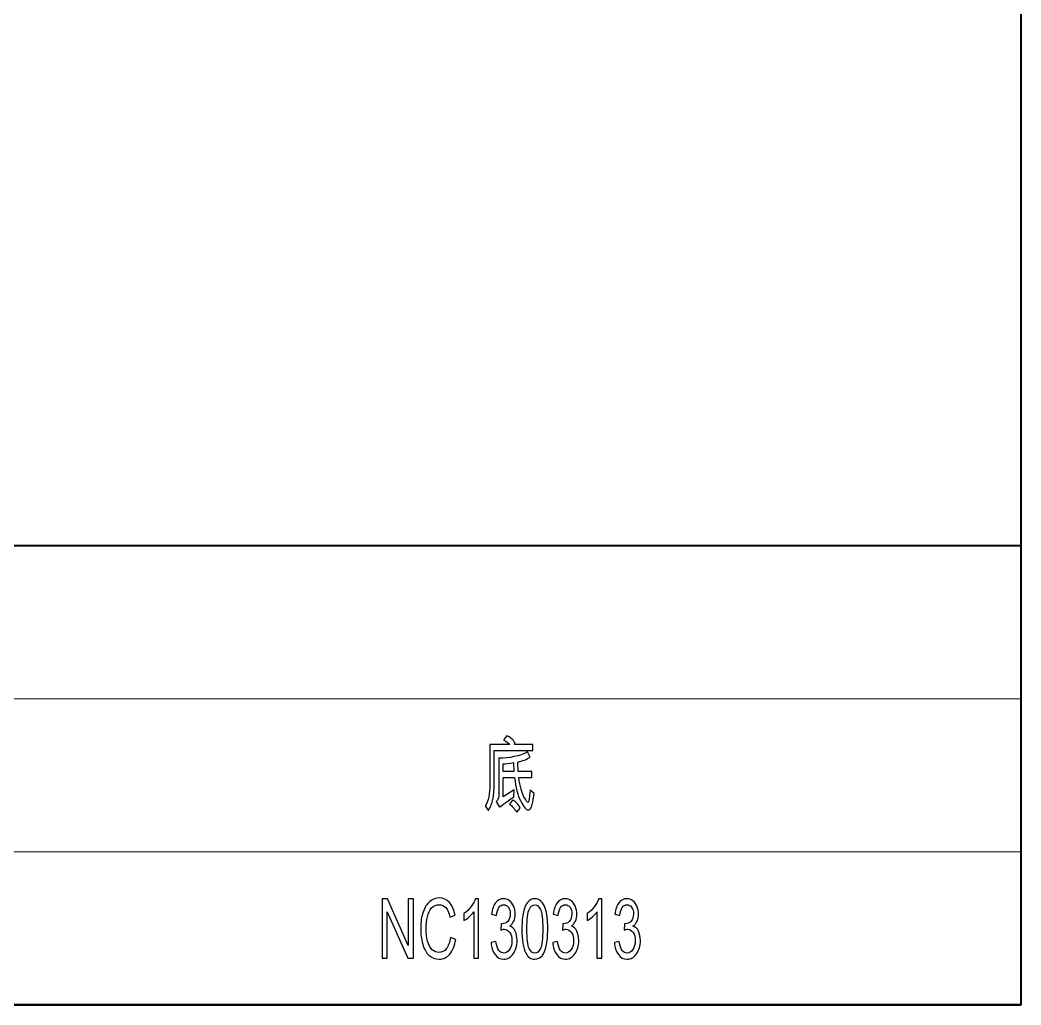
# Model space of a CAD drawing. Header units: millimetres. Extents: x -642 to 642, y -227 to 305.
# Drawn here: x 83.5 to 154.1, y -207.3 to -137.9 of the extents above; entities that cross this region are included whole.
import ezdxf

# ---------------------------------------------------------------- set-up
doc = ezdxf.new("R2010")
doc.units = ezdxf.units.MM
doc.header["$MEASUREMENT"] = 0
doc.layers.add('layer 1', color=7, linetype='Continuous')

msp = doc.modelspace()

# ---------------------------------------------------------------- linework, layer by layer
at = {"layer": 'layer 1', "lineweight": 40}
msp.add_open_spline([(154.071, 208.1518), (154.071, 208.1518), (-130.929, 208.1518), (-130.929, 208.1518), (-130.929, 208.1518), (-130.929, -207.3482), (-130.929, -207.3482), (-130.929, -207.3482), (154.071, -207.3482), (154.071, -207.3482), (154.071, -207.3482), (154.071, 208.1518), (154.071, 208.1518)], degree=3, knots=[0, 0, 0, 0, 0.25, 0.25, 0.25, 0.5, 0.5, 0.5, 0.75, 0.75, 0.75, 1, 1, 1, 1], dxfattribs=at)
for points in [[(-61.929, -174.9482), (-61.929, -174.9482), (154.071, -174.9482), (154.071, -174.9482)], [(154.071, -174.9482), (154.071, -174.9482), (154.071, -207.3482), (154.071, -207.3482)], [(-61.929, -207.3482), (-61.929, -207.3482), (154.071, -207.3482), (154.071, -207.3482)]]:
    msp.add_open_spline(points, degree=3, dxfattribs=at)
at = {"layer": 'layer 1', "lineweight": 9}
for points in [[(-61.929, -185.7482), (-61.929, -185.7482), (154.071, -185.7482), (154.071, -185.7482)], [(-61.929, -196.5482), (-61.929, -196.5482), (154.071, -196.5482), (154.071, -196.5482)]]:
    msp.add_open_spline(points, degree=3, dxfattribs=at)
at = {"layer": 'layer 1'}
for points, knots in [([(119.6492, -189.4089), (119.6492, -189.4089), (116.9219, -189.4089), (116.9219, -189.4089), (116.9219, -189.4089), (116.9219, -191.784), (116.9219, -191.784), (116.9219, -192.2381), (116.8952, -192.591), (116.8411, -192.8438), (116.787, -193.0965), (116.6835, -193.3551), (116.531, -193.6215), (116.531, -193.6215), (116.2959, -193.3367), (116.2959, -193.3367), (116.5148, -192.9847), (116.6242, -192.4558), (116.6242, -191.75), (116.6242, -191.75), (116.6242, -188.9841), (116.6242, -188.9841), (116.6242, -188.9841), (118.0364, -188.9841), (118.0364, -188.9841), (117.968, -188.8878), (117.8136, -188.7779), (117.5746, -188.6564), (117.5746, -188.6564), (117.813, -188.355), (117.813, -188.355), (118.041, -188.4406), (118.2416, -188.6185), (118.4142, -188.8907), (118.4142, -188.8907), (118.3517, -188.9841), (118.3517, -188.9841), (118.3517, -188.9841), (119.6492, -188.9841), (119.6492, -188.9841), (119.6492, -188.9841), (119.6492, -189.4089), (119.6492, -189.4089)], [0, 0, 0, 0, 0.0714286, 0.0714286, 0.0714286, 0.1428571, 0.1428571, 0.1428571, 0.2142857, 0.2142857, 0.2142857, 0.2857143, 0.2857143, 0.2857143, 0.3571429, 0.3571429, 0.3571429, 0.4285714, 0.4285714, 0.4285714, 0.5, 0.5, 0.5, 0.5714286, 0.5714286, 0.5714286, 0.6428571, 0.6428571, 0.6428571, 0.7142857, 0.7142857, 0.7142857, 0.7857143, 0.7857143, 0.7857143, 0.8571429, 0.8571429, 0.8571429, 0.9285714, 0.9285714, 0.9285714, 1, 1, 1, 1]), ([(119.7391, -192.4306), (119.6818, -192.8963), (119.6206, -193.2054), (119.5554, -193.3581), (119.491, -193.5107), (119.4096, -193.5875), (119.3112, -193.5875), (119.1763, -193.5875), (119.005, -193.3833), (118.7959, -192.975), (118.5875, -192.5667), (118.4448, -192.0115), (118.3686, -191.3115), (118.3686, -191.3115), (117.5557, -191.3115), (117.5557, -191.3115), (117.5557, -191.3115), (117.5557, -192.6639), (117.5557, -192.6639), (117.5557, -192.6639), (118.3321, -192.1632), (118.3321, -192.1632), (118.3321, -192.1632), (118.3211, -192.659), (118.3211, -192.659), (117.7244, -193.0858), (117.3811, -193.3347), (117.2926, -193.4047), (117.2926, -193.4047), (117.0711, -193.0032), (117.0711, -193.0032), (117.1955, -192.8574), (117.258, -192.7145), (117.258, -192.5764), (117.258, -192.5764), (117.258, -189.9466), (117.258, -189.9466), (118.0351, -189.9466), (118.7067, -189.7968), (119.2714, -189.4974), (119.2714, -189.4974), (119.4733, -189.8591), (119.4733, -189.8591), (119.2304, -190.0243), (118.9347, -190.1429), (118.5862, -190.2149), (118.6051, -190.5892), (118.6188, -190.8128), (118.6266, -190.8867), (118.6266, -190.8867), (119.5841, -190.8867), (119.5841, -190.8867), (119.5841, -190.8867), (119.5841, -191.3115), (119.5841, -191.3115), (119.5841, -191.3115), (118.6643, -191.3115), (118.6643, -191.3115), (118.7575, -191.9454), (118.8793, -192.3965), (119.0298, -192.6639), (119.1809, -192.9322), (119.274, -193.0654), (119.3092, -193.0654), (119.3568, -193.0654), (119.4075, -192.7786), (119.4623, -192.2031), (119.4623, -192.2031), (119.7391, -192.4306), (119.7391, -192.4306)], [0, 0, 0, 0, 0.0434783, 0.0434783, 0.0434783, 0.0869565, 0.0869565, 0.0869565, 0.1304348, 0.1304348, 0.1304348, 0.173913, 0.173913, 0.173913, 0.2173913, 0.2173913, 0.2173913, 0.2608696, 0.2608696, 0.2608696, 0.3043478, 0.3043478, 0.3043478, 0.3478261, 0.3478261, 0.3478261, 0.3913043, 0.3913043, 0.3913043, 0.4347826, 0.4347826, 0.4347826, 0.4782609, 0.4782609, 0.4782609, 0.5217391, 0.5217391, 0.5217391, 0.5652174, 0.5652174, 0.5652174, 0.6086957, 0.6086957, 0.6086957, 0.6521739, 0.6521739, 0.6521739, 0.6956522, 0.6956522, 0.6956522, 0.7391304, 0.7391304, 0.7391304, 0.7826087, 0.7826087, 0.7826087, 0.826087, 0.826087, 0.826087, 0.8695652, 0.8695652, 0.8695652, 0.9130435, 0.9130435, 0.9130435, 0.9565217, 0.9565217, 0.9565217, 1, 1, 1, 1]), ([(118.325, -190.8867), (118.3146, -190.7924), (118.3029, -190.5814), (118.2905, -190.2547), (117.9928, -190.315), (117.7478, -190.3413), (117.5557, -190.3316), (117.5557, -190.3316), (117.5557, -190.8867), (117.5557, -190.8867), (117.5557, -190.8867), (118.325, -190.8867), (118.325, -190.8867)], [0, 0, 0, 0, 0.25, 0.25, 0.25, 0.5, 0.5, 0.5, 0.75, 0.75, 0.75, 1, 1, 1, 1]), ([(118.7712, -193.4592), (118.7712, -193.4592), (118.525, -193.7606), (118.525, -193.7606), (118.3471, -193.4913), (118.1784, -193.2988), (118.0194, -193.1831), (118.0194, -193.1831), (118.2312, -192.904), (118.2312, -192.904), (118.407, -192.9721), (118.5868, -193.1568), (118.7712, -193.4592)], [0, 0, 0, 0, 0.25, 0.25, 0.25, 0.5, 0.5, 0.5, 0.75, 0.75, 0.75, 1, 1, 1, 1]), ([(109.0245, -204.0482), (109.0245, -204.0482), (109.0245, -199.8716), (109.0245, -199.8716), (109.0245, -199.8716), (109.4049, -199.8716), (109.4049, -199.8716), (109.4049, -199.8716), (110.8732, -203.1499), (110.8732, -203.1499), (110.8732, -203.1499), (110.8732, -199.8716), (110.8732, -199.8716), (110.8732, -199.8716), (111.2288, -199.8716), (111.2288, -199.8716), (111.2288, -199.8716), (111.2288, -204.0482), (111.2288, -204.0482), (111.2288, -204.0482), (110.8484, -204.0482), (110.8484, -204.0482), (110.8484, -204.0482), (109.3802, -200.7699), (109.3802, -200.7699), (109.3802, -200.7699), (109.3802, -204.0482), (109.3802, -204.0482), (109.3802, -204.0482), (109.0245, -204.0482), (109.0245, -204.0482)], [0, 0, 0, 0, 0.1, 0.1, 0.1, 0.2, 0.2, 0.2, 0.3, 0.3, 0.3, 0.4, 0.4, 0.4, 0.5, 0.5, 0.5, 0.6, 0.6, 0.6, 0.7, 0.7, 0.7, 0.8, 0.8, 0.8, 0.9, 0.9, 0.9, 1, 1, 1, 1]), ([(113.8441, -202.5831), (113.8441, -202.5831), (114.2154, -202.7231), (114.2154, -202.7231), (114.1379, -203.1771), (113.9985, -203.5222), (113.7972, -203.7604), (113.5959, -203.9986), (113.3497, -204.1182), (113.0586, -204.1182), (112.7576, -204.1182), (112.5126, -204.0268), (112.3238, -203.8431), (112.1349, -203.6603), (111.9916, -203.3949), (111.8932, -203.0478), (111.7949, -202.6997), (111.7454, -202.3274), (111.7454, -201.9288), (111.7454, -201.4942), (111.8007, -201.115), (111.9121, -200.7913), (112.0235, -200.4675), (112.1818, -200.2216), (112.387, -200.0534), (112.5921, -199.8852), (112.8182, -199.8016), (113.0644, -199.8016), (113.3445, -199.8016), (113.5796, -199.9075), (113.7698, -200.1204), (113.9607, -200.3334), (114.0936, -200.6318), (114.1685, -201.0168), (114.1685, -201.0168), (113.805, -201.1452), (113.805, -201.1452), (113.7406, -200.8418), (113.6461, -200.6202), (113.5229, -200.4821), (113.3999, -200.3431), (113.2448, -200.2741), (113.0579, -200.2741), (112.8436, -200.2741), (112.6638, -200.3509), (112.5198, -200.5045), (112.3759, -200.6581), (112.2743, -200.8652), (112.2163, -201.1238), (112.1577, -201.3834), (112.1283, -201.6507), (112.1283, -201.9259), (112.1283, -202.2807), (112.1629, -202.5908), (112.2319, -202.8553), (112.301, -203.1207), (112.4085, -203.3181), (112.5544, -203.4493), (112.7002, -203.5806), (112.8579, -203.6457), (113.0279, -203.6457), (113.235, -203.6457), (113.4096, -203.5563), (113.553, -203.3783), (113.6963, -203.1995), (113.7933, -202.935), (113.8441, -202.5831)], [0, 0, 0, 0, 0.0454545, 0.0454545, 0.0454545, 0.0909091, 0.0909091, 0.0909091, 0.1363636, 0.1363636, 0.1363636, 0.1818182, 0.1818182, 0.1818182, 0.2272727, 0.2272727, 0.2272727, 0.2727273, 0.2727273, 0.2727273, 0.3181818, 0.3181818, 0.3181818, 0.3636364, 0.3636364, 0.3636364, 0.4090909, 0.4090909, 0.4090909, 0.4545455, 0.4545455, 0.4545455, 0.5, 0.5, 0.5, 0.5454545, 0.5454545, 0.5454545, 0.5909091, 0.5909091, 0.5909091, 0.6363636, 0.6363636, 0.6363636, 0.6818182, 0.6818182, 0.6818182, 0.7272727, 0.7272727, 0.7272727, 0.7727273, 0.7727273, 0.7727273, 0.8181818, 0.8181818, 0.8181818, 0.8636364, 0.8636364, 0.8636364, 0.9090909, 0.9090909, 0.9090909, 0.9545455, 0.9545455, 0.9545455, 1, 1, 1, 1]), ([(115.8263, -204.0482), (115.8263, -204.0482), (115.4824, -204.0482), (115.4824, -204.0482), (115.4824, -204.0482), (115.4824, -200.7796), (115.4824, -200.7796), (115.3996, -200.8982), (115.2908, -201.0159), (115.1566, -201.1335), (115.0225, -201.2511), (114.9013, -201.3396), (114.7945, -201.3979), (114.7945, -201.3979), (114.7945, -200.9021), (114.7945, -200.9021), (114.9866, -200.7679), (115.1547, -200.6046), (115.2986, -200.4121), (115.4426, -200.2206), (115.5449, -200.0349), (115.6048, -199.8541), (115.6048, -199.8541), (115.8263, -199.8541), (115.8263, -199.8541), (115.8263, -199.8541), (115.8263, -204.0482), (115.8263, -204.0482)], [0, 0, 0, 0, 0.1111111, 0.1111111, 0.1111111, 0.2222222, 0.2222222, 0.2222222, 0.3333333, 0.3333333, 0.3333333, 0.4444444, 0.4444444, 0.4444444, 0.5555556, 0.5555556, 0.5555556, 0.6666667, 0.6666667, 0.6666667, 0.7777778, 0.7777778, 0.7777778, 0.8888889, 0.8888889, 0.8888889, 1, 1, 1, 1]), ([(116.7102, -202.9399), (116.7102, -202.9399), (117.0541, -202.8699), (117.0541, -202.8699), (117.0938, -203.1615), (117.1603, -203.3715), (117.2548, -203.4999), (117.3492, -203.6282), (117.4652, -203.6924), (117.6026, -203.6924), (117.7654, -203.6924), (117.9029, -203.6088), (118.0136, -203.4415), (118.1244, -203.2743), (118.1797, -203.0672), (118.1797, -202.8203), (118.1797, -202.585), (118.1283, -202.3906), (118.0247, -202.237), (117.9218, -202.0843), (117.7908, -202.0075), (117.6312, -202.0075), (117.5661, -202.0075), (117.4853, -202.027), (117.3883, -202.0649), (117.3883, -202.0649), (117.4267, -201.6157), (117.4267, -201.6157), (117.4495, -201.6196), (117.4684, -201.6215), (117.4821, -201.6215), (117.6293, -201.6215), (117.7609, -201.5642), (117.8788, -201.4504), (117.9961, -201.3367), (118.0547, -201.1617), (118.0547, -200.9254), (118.0547, -200.7378), (118.0117, -200.5822), (117.9263, -200.4588), (117.841, -200.3353), (117.7309, -200.2741), (117.5961, -200.2741), (117.4619, -200.2741), (117.3505, -200.3372), (117.2613, -200.4636), (117.172, -200.59), (117.1147, -200.7796), (117.0893, -201.0324), (117.0893, -201.0324), (116.7454, -200.9391), (116.7454, -200.9391), (116.7877, -200.5949), (116.8828, -200.3275), (117.032, -200.1379), (117.1805, -199.9484), (117.3661, -199.8541), (117.5876, -199.8541), (117.7401, -199.8541), (117.8808, -199.9027), (118.0091, -200.0009), (118.138, -200.0981), (118.2364, -200.2313), (118.3041, -200.3995), (118.3725, -200.5686), (118.4064, -200.7475), (118.4064, -200.9371), (118.4064, -201.117), (118.3738, -201.2803), (118.3094, -201.4281), (118.2442, -201.5759), (118.1478, -201.6935), (118.0208, -201.781), (118.1862, -201.8374), (118.3146, -201.956), (118.4064, -202.1358), (118.4976, -202.3147), (118.5432, -202.5403), (118.5432, -202.8096), (118.5432, -203.1742), (118.4539, -203.4843), (118.2761, -203.7381), (118.0976, -203.9918), (117.8722, -204.1182), (117.6, -204.1182), (117.3544, -204.1182), (117.1505, -204.0083), (116.9883, -203.7896), (116.8255, -203.5708), (116.733, -203.2879), (116.7102, -202.9399)], [0, 0, 0, 0, 0.0333333, 0.0333333, 0.0333333, 0.0666667, 0.0666667, 0.0666667, 0.1, 0.1, 0.1, 0.1333333, 0.1333333, 0.1333333, 0.1666667, 0.1666667, 0.1666667, 0.2, 0.2, 0.2, 0.2333333, 0.2333333, 0.2333333, 0.2666667, 0.2666667, 0.2666667, 0.3, 0.3, 0.3, 0.3333333, 0.3333333, 0.3333333, 0.3666667, 0.3666667, 0.3666667, 0.4, 0.4, 0.4, 0.4333333, 0.4333333, 0.4333333, 0.4666667, 0.4666667, 0.4666667, 0.5, 0.5, 0.5, 0.5333333, 0.5333333, 0.5333333, 0.5666667, 0.5666667, 0.5666667, 0.6, 0.6, 0.6, 0.6333333, 0.6333333, 0.6333333, 0.6666667, 0.6666667, 0.6666667, 0.7, 0.7, 0.7, 0.7333333, 0.7333333, 0.7333333, 0.7666667, 0.7666667, 0.7666667, 0.8, 0.8, 0.8, 0.8333333, 0.8333333, 0.8333333, 0.8666667, 0.8666667, 0.8666667, 0.9, 0.9, 0.9, 0.9333333, 0.9333333, 0.9333333, 0.9666667, 0.9666667, 0.9666667, 1, 1, 1, 1]), ([(118.8839, -201.9871), (118.8839, -201.4942), (118.9178, -201.0956), (118.9855, -200.7942), (119.0539, -200.4918), (119.1548, -200.2595), (119.289, -200.0971), (119.4226, -199.9348), (119.5913, -199.8541), (119.7945, -199.8541), (119.9444, -199.8541), (120.0759, -199.8988), (120.1899, -199.9892), (120.3033, -200.0796), (120.3971, -200.2099), (120.47, -200.38), (120.5429, -200.5492), (120.6003, -200.7563), (120.642, -201.0003), (120.6843, -201.2443), (120.7051, -201.5739), (120.7051, -201.9871), (120.7051, -202.4771), (120.6713, -202.8738), (120.6042, -203.1751), (120.5371, -203.4775), (120.4361, -203.7099), (120.3019, -203.8732), (120.1684, -204.0365), (119.999, -204.1182), (119.7945, -204.1182), (119.5255, -204.1182), (119.3138, -203.9753), (119.1601, -203.6885), (118.9757, -203.3385), (118.8839, -202.7717), (118.8839, -201.9871)], [0, 0, 0, 0, 0.0833333, 0.0833333, 0.0833333, 0.1666667, 0.1666667, 0.1666667, 0.25, 0.25, 0.25, 0.3333333, 0.3333333, 0.3333333, 0.4166667, 0.4166667, 0.4166667, 0.5, 0.5, 0.5, 0.5833333, 0.5833333, 0.5833333, 0.6666667, 0.6666667, 0.6666667, 0.75, 0.75, 0.75, 0.8333333, 0.8333333, 0.8333333, 0.9166667, 0.9166667, 0.9166667, 1, 1, 1, 1]), ([(119.2356, -201.989), (119.2356, -202.6764), (119.289, -203.1333), (119.3965, -203.3589), (119.504, -203.5854), (119.6369, -203.6982), (119.7945, -203.6982), (119.9521, -203.6982), (120.0851, -203.5845), (120.1925, -203.3579), (120.3, -203.1304), (120.3534, -202.6745), (120.3534, -201.989), (120.3534, -201.3017), (120.3, -200.8447), (120.1925, -200.6192), (120.0857, -200.3927), (119.9515, -200.2799), (119.7906, -200.2799), (119.6329, -200.2799), (119.5066, -200.38), (119.4122, -200.5793), (119.2943, -200.8331), (119.2356, -201.3036), (119.2356, -201.989)], [0, 0, 0, 0, 0.125, 0.125, 0.125, 0.25, 0.25, 0.25, 0.375, 0.375, 0.375, 0.5, 0.5, 0.5, 0.625, 0.625, 0.625, 0.75, 0.75, 0.75, 0.875, 0.875, 0.875, 1, 1, 1, 1]), ([(121.0576, -202.9399), (121.0576, -202.9399), (121.4015, -202.8699), (121.4015, -202.8699), (121.4412, -203.1615), (121.5077, -203.3715), (121.6021, -203.4999), (121.6965, -203.6282), (121.8125, -203.6924), (121.9499, -203.6924), (122.1128, -203.6924), (122.2502, -203.6088), (122.361, -203.4415), (122.4717, -203.2743), (122.5271, -203.0672), (122.5271, -202.8203), (122.5271, -202.585), (122.4756, -202.3906), (122.372, -202.237), (122.2691, -202.0843), (122.1382, -202.0075), (121.9786, -202.0075), (121.9135, -202.0075), (121.8327, -202.027), (121.7357, -202.0649), (121.7357, -202.0649), (121.7741, -201.6157), (121.7741, -201.6157), (121.7969, -201.6196), (121.8158, -201.6215), (121.8295, -201.6215), (121.9767, -201.6215), (122.1083, -201.5642), (122.2262, -201.4504), (122.3434, -201.3367), (122.402, -201.1617), (122.402, -200.9254), (122.402, -200.7378), (122.359, -200.5822), (122.2737, -200.4588), (122.1884, -200.3353), (122.0783, -200.2741), (121.9434, -200.2741), (121.8092, -200.2741), (121.6979, -200.3372), (121.6086, -200.4636), (121.5194, -200.59), (121.462, -200.7796), (121.4366, -201.0324), (121.4366, -201.0324), (121.0927, -200.9391), (121.0927, -200.9391), (121.1351, -200.5949), (121.2302, -200.3275), (121.3794, -200.1379), (121.5278, -199.9484), (121.7135, -199.8541), (121.935, -199.8541), (122.0874, -199.8541), (122.2281, -199.9027), (122.3564, -200.0009), (122.4854, -200.0981), (122.5838, -200.2313), (122.6515, -200.3995), (122.7199, -200.5686), (122.7538, -200.7475), (122.7538, -200.9371), (122.7538, -201.117), (122.7212, -201.2803), (122.6567, -201.4281), (122.5916, -201.5759), (122.4952, -201.6935), (122.3681, -201.781), (122.5336, -201.8374), (122.6619, -201.956), (122.7538, -202.1358), (122.845, -202.3147), (122.8905, -202.5403), (122.8905, -202.8096), (122.8905, -203.1742), (122.8013, -203.4843), (122.6235, -203.7381), (122.445, -203.9918), (122.2196, -204.1182), (121.9473, -204.1182), (121.7018, -204.1182), (121.4979, -204.0083), (121.3357, -203.7896), (121.1729, -203.5708), (121.0803, -203.2879), (121.0576, -202.9399)], [0, 0, 0, 0, 0.0333333, 0.0333333, 0.0333333, 0.0666667, 0.0666667, 0.0666667, 0.1, 0.1, 0.1, 0.1333333, 0.1333333, 0.1333333, 0.1666667, 0.1666667, 0.1666667, 0.2, 0.2, 0.2, 0.2333333, 0.2333333, 0.2333333, 0.2666667, 0.2666667, 0.2666667, 0.3, 0.3, 0.3, 0.3333333, 0.3333333, 0.3333333, 0.3666667, 0.3666667, 0.3666667, 0.4, 0.4, 0.4, 0.4333333, 0.4333333, 0.4333333, 0.4666667, 0.4666667, 0.4666667, 0.5, 0.5, 0.5, 0.5333333, 0.5333333, 0.5333333, 0.5666667, 0.5666667, 0.5666667, 0.6, 0.6, 0.6, 0.6333333, 0.6333333, 0.6333333, 0.6666667, 0.6666667, 0.6666667, 0.7, 0.7, 0.7, 0.7333333, 0.7333333, 0.7333333, 0.7666667, 0.7666667, 0.7666667, 0.8, 0.8, 0.8, 0.8333333, 0.8333333, 0.8333333, 0.8666667, 0.8666667, 0.8666667, 0.9, 0.9, 0.9, 0.9333333, 0.9333333, 0.9333333, 0.9666667, 0.9666667, 0.9666667, 1, 1, 1, 1]), ([(124.521, -204.0482), (124.521, -204.0482), (124.1771, -204.0482), (124.1771, -204.0482), (124.1771, -204.0482), (124.1771, -200.7796), (124.1771, -200.7796), (124.0943, -200.8982), (123.9855, -201.0159), (123.8513, -201.1335), (123.7172, -201.2511), (123.596, -201.3396), (123.4892, -201.3979), (123.4892, -201.3979), (123.4892, -200.9021), (123.4892, -200.9021), (123.6813, -200.7679), (123.8494, -200.6046), (123.9934, -200.4121), (124.1373, -200.2206), (124.2396, -200.0349), (124.2995, -199.8541), (124.2995, -199.8541), (124.521, -199.8541), (124.521, -199.8541), (124.521, -199.8541), (124.521, -204.0482), (124.521, -204.0482)], [0, 0, 0, 0, 0.1111111, 0.1111111, 0.1111111, 0.2222222, 0.2222222, 0.2222222, 0.3333333, 0.3333333, 0.3333333, 0.4444444, 0.4444444, 0.4444444, 0.5555556, 0.5555556, 0.5555556, 0.6666667, 0.6666667, 0.6666667, 0.7777778, 0.7777778, 0.7777778, 0.8888889, 0.8888889, 0.8888889, 1, 1, 1, 1]), ([(125.4049, -202.9399), (125.4049, -202.9399), (125.7488, -202.8699), (125.7488, -202.8699), (125.7886, -203.1615), (125.855, -203.3715), (125.9495, -203.4999), (126.0439, -203.6282), (126.1599, -203.6924), (126.2973, -203.6924), (126.4602, -203.6924), (126.5976, -203.6088), (126.7083, -203.4415), (126.8191, -203.2743), (126.8744, -203.0672), (126.8744, -202.8203), (126.8744, -202.585), (126.823, -202.3906), (126.7194, -202.237), (126.6165, -202.0843), (126.4856, -202.0075), (126.326, -202.0075), (126.2608, -202.0075), (126.18, -202.027), (126.083, -202.0649), (126.083, -202.0649), (126.1214, -201.6157), (126.1214, -201.6157), (126.1443, -201.6196), (126.1632, -201.6215), (126.1768, -201.6215), (126.324, -201.6215), (126.4556, -201.5642), (126.5735, -201.4504), (126.6908, -201.3367), (126.7494, -201.1617), (126.7494, -200.9254), (126.7494, -200.7378), (126.7064, -200.5822), (126.621, -200.4588), (126.5357, -200.3353), (126.4257, -200.2741), (126.2908, -200.2741), (126.1566, -200.2741), (126.0452, -200.3372), (125.956, -200.4636), (125.8668, -200.59), (125.8094, -200.7796), (125.784, -201.0324), (125.784, -201.0324), (125.4401, -200.9391), (125.4401, -200.9391), (125.4824, -200.5949), (125.5775, -200.3275), (125.7267, -200.1379), (125.8752, -199.9484), (126.0609, -199.8541), (126.2824, -199.8541), (126.4348, -199.8541), (126.5755, -199.9027), (126.7038, -200.0009), (126.8328, -200.0981), (126.9311, -200.2313), (126.9989, -200.3995), (127.0673, -200.5686), (127.1012, -200.7475), (127.1012, -200.9371), (127.1012, -201.117), (127.0685, -201.2803), (127.0041, -201.4281), (126.939, -201.5759), (126.8425, -201.6935), (126.7155, -201.781), (126.8809, -201.8374), (127.0093, -201.956), (127.1012, -202.1358), (127.1923, -202.3147), (127.2379, -202.5403), (127.2379, -202.8096), (127.2379, -203.1742), (127.1487, -203.4843), (126.9708, -203.7381), (126.7924, -203.9918), (126.567, -204.1182), (126.2947, -204.1182), (126.0491, -204.1182), (125.8452, -204.0083), (125.683, -203.7896), (125.5202, -203.5708), (125.4277, -203.2879), (125.4049, -202.9399)], [0, 0, 0, 0, 0.0333333, 0.0333333, 0.0333333, 0.0666667, 0.0666667, 0.0666667, 0.1, 0.1, 0.1, 0.1333333, 0.1333333, 0.1333333, 0.1666667, 0.1666667, 0.1666667, 0.2, 0.2, 0.2, 0.2333333, 0.2333333, 0.2333333, 0.2666667, 0.2666667, 0.2666667, 0.3, 0.3, 0.3, 0.3333333, 0.3333333, 0.3333333, 0.3666667, 0.3666667, 0.3666667, 0.4, 0.4, 0.4, 0.4333333, 0.4333333, 0.4333333, 0.4666667, 0.4666667, 0.4666667, 0.5, 0.5, 0.5, 0.5333333, 0.5333333, 0.5333333, 0.5666667, 0.5666667, 0.5666667, 0.6, 0.6, 0.6, 0.6333333, 0.6333333, 0.6333333, 0.6666667, 0.6666667, 0.6666667, 0.7, 0.7, 0.7, 0.7333333, 0.7333333, 0.7333333, 0.7666667, 0.7666667, 0.7666667, 0.8, 0.8, 0.8, 0.8333333, 0.8333333, 0.8333333, 0.8666667, 0.8666667, 0.8666667, 0.9, 0.9, 0.9, 0.9333333, 0.9333333, 0.9333333, 0.9666667, 0.9666667, 0.9666667, 1, 1, 1, 1])]:
    msp.add_open_spline(points, degree=3, knots=knots, dxfattribs=at)

doc.saveas('drawing.dxf')
